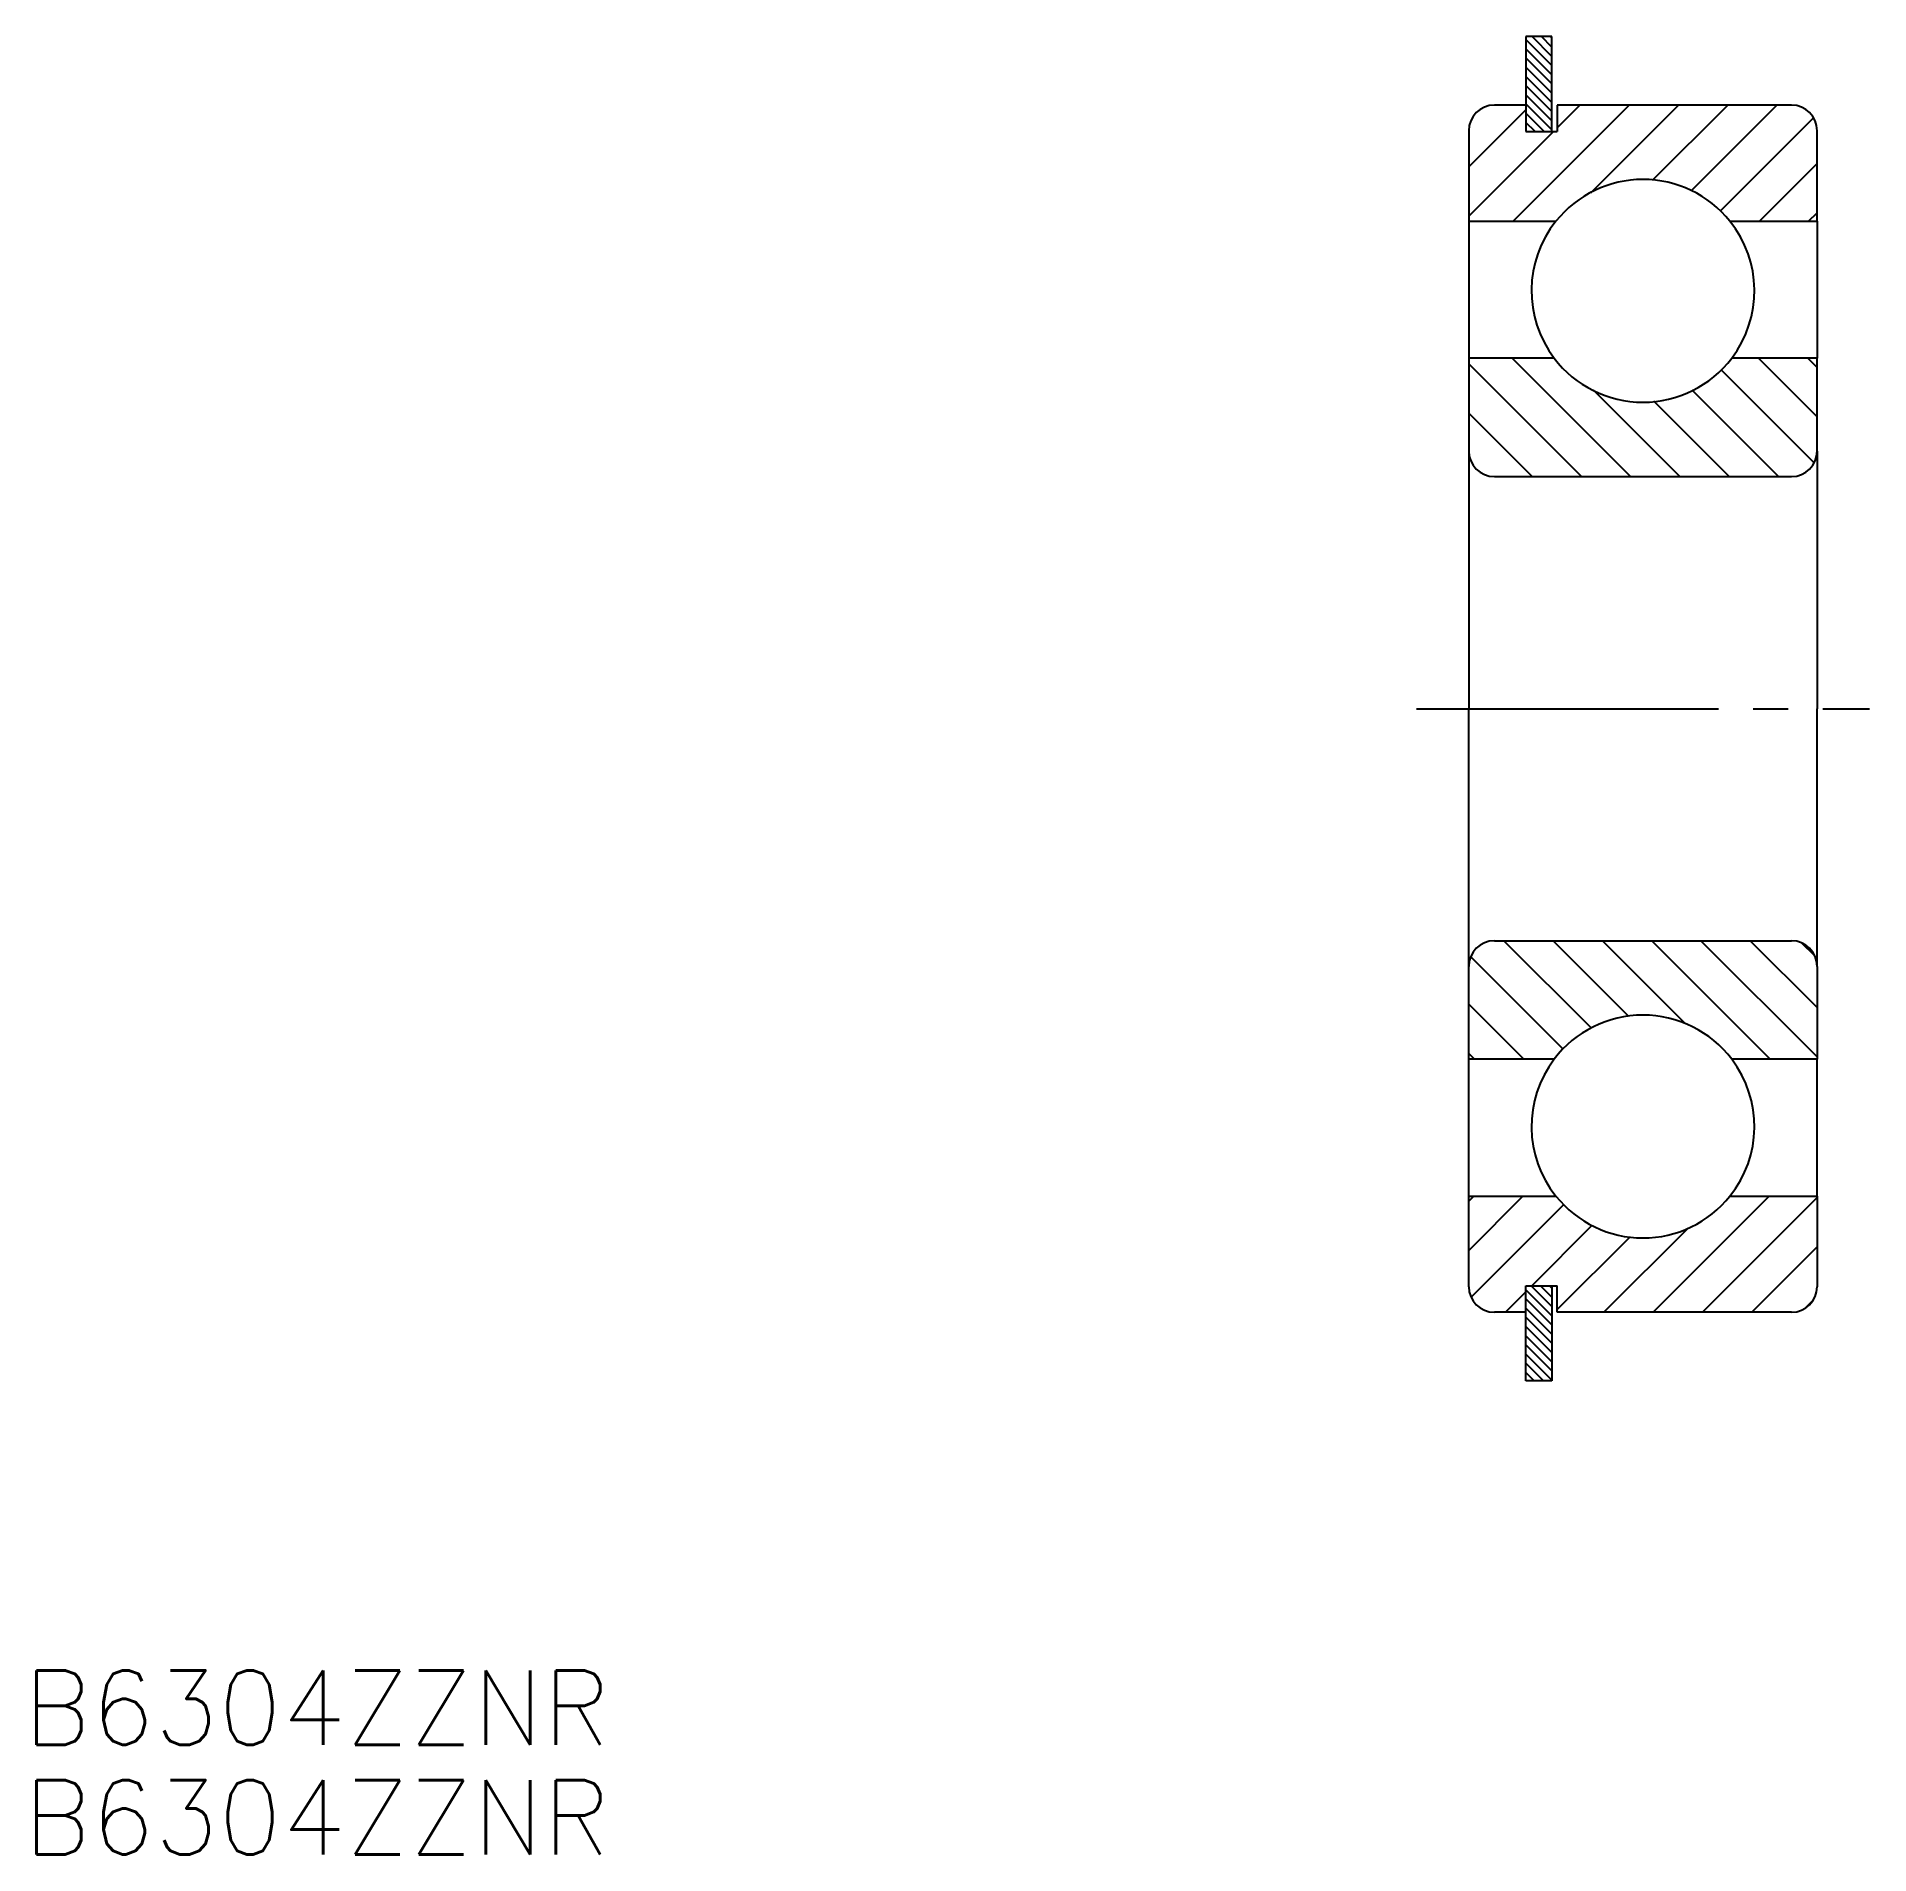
# Model space of a CAD drawing. Extents: x 68.2 to 147.1, y 174.5 to 252.8.
import ezdxf

# ---------------------------------------------------------------- set-up
doc = ezdxf.new("R2010")
doc.units = 0
doc.linetypes.add('CENTER', pattern=[17.5, 13, -1.5, 1.5, -1.5])
doc.layers.get('0').update_dxf_attribs({"linetype": 'CONTINUOUS'})
doc.layers.add('CENTER', color=1, linetype='CENTER')
doc.styles.get("Standard").update_dxf_attribs({"font": 'txt.shx', "bigfont": '@extfont2.shx'})

msp = doc.modelspace()

# ---------------------------------------------------------------- linework, layer by layer
at = {"color": 7, "linetype": 'CONTINUOUS'}
for p, q in [((133.433, 252.844), (132.313, 252.844)), ((132.313, 252.844), (132.313, 249.894)), ((133.433, 248.759), (133.433, 252.844)), ((132.313, 249.894), (130.953, 249.894)), ((132.313, 249.894), (132.313, 248.759)), ((143.753, 249.894), (133.663, 249.894)), ((133.663, 249.894), (133.663, 248.759)), ((129.853, 248.794), (129.853, 244.894)), ((132.313, 248.759), (133.433, 248.759)), ((133.433, 248.759), (133.663, 248.759)), ((144.853, 244.894), (144.853, 248.794)), ((129.853, 244.894), (133.606, 244.894)), ((129.853, 244.894), (129.853, 238.994)), ((141.1, 244.894), (144.853, 244.894)), ((144.853, 244.894), (144.853, 238.994)), ((129.853, 238.994), (129.853, 234.994)), ((133.528, 238.994), (129.853, 238.994)), ((144.853, 238.994), (141.178, 238.994)), ((144.853, 234.994), (144.853, 238.994)), ((129.853, 234.994), (129.853, 223.894)), ((144.853, 234.994), (144.853, 223.894)), ((130.953, 233.894), (143.753, 233.894)), ((129.853, 212.794), (129.853, 223.894)), ((144.853, 212.794), (144.853, 223.894)), ((130.953, 213.894), (143.753, 213.894)), ((129.853, 208.794), (129.853, 212.794)), ((144.853, 212.794), (144.853, 208.794)), ((133.528, 208.794), (129.853, 208.794)), ((129.853, 202.894), (129.853, 208.794)), ((144.853, 208.794), (141.178, 208.794)), ((144.853, 202.894), (144.853, 208.794)), ((129.853, 198.994), (129.853, 202.894)), ((129.853, 202.894), (133.606, 202.894)), ((141.1, 202.894), (144.853, 202.894)), ((144.853, 202.894), (144.853, 198.994)), ((132.313, 199.029), (133.433, 199.029)), ((132.313, 197.894), (132.313, 199.029)), ((133.433, 199.029), (133.663, 199.029)), ((133.433, 199.029), (133.433, 194.944)), ((133.663, 197.894), (133.663, 199.029)), ((132.313, 197.894), (130.953, 197.894)), ((132.313, 194.944), (132.313, 197.894)), ((143.753, 197.894), (133.663, 197.894)), ((133.433, 194.944), (132.313, 194.944))]:
    msp.add_line(p, q, dxfattribs=at)
at = {"color": 3, "linetype": 'CONTINUOUS'}
for p, q in [((133.433, 251.597), (132.313, 252.717)), ((133.433, 251.993), (132.581, 252.844)), ((133.433, 252.389), (132.977, 252.844)), ((133.433, 252.785), (133.373, 252.844)), ((133.433, 251.201), (132.313, 252.321)), ((133.433, 250.805), (132.313, 251.925)), ((133.433, 250.409), (132.313, 251.529)), ((133.433, 250.013), (132.313, 251.133)), ((133.433, 249.617), (132.313, 250.737)), ((133.433, 249.221), (132.313, 250.341)), ((129.853, 247.229), (132.313, 249.689)), ((131.761, 244.894), (136.761, 249.894)), ((133.433, 248.825), (132.313, 249.945)), ((133.102, 248.759), (132.313, 249.549)), ((133.663, 248.918), (134.64, 249.894)), ((135.107, 246.12), (138.882, 249.894)), ((137.766, 246.657), (141.004, 249.894)), ((139.431, 246.2), (143.125, 249.894)), ((129.853, 245.108), (133.505, 248.759)), ((132.706, 248.759), (132.313, 249.153)), ((140.682, 245.33), (144.699, 249.347)), ((142.368, 244.894), (144.853, 247.38)), ((144.489, 244.894), (144.853, 245.258)), ((134.702, 233.894), (129.853, 238.744)), ((134.702, 233.894), (129.853, 238.744)), ((136.823, 233.894), (131.723, 238.994)), ((136.823, 233.894), (131.723, 238.994)), ((144.721, 234.483), (140.715, 238.488)), ((144.721, 234.483), (140.715, 238.488)), ((144.853, 236.472), (142.33, 238.994)), ((144.853, 236.472), (142.33, 238.994)), ((144.853, 238.593), (144.451, 238.994)), ((144.853, 238.593), (144.451, 238.994)), ((138.945, 233.894), (135.224, 237.615)), ((138.945, 233.894), (135.224, 237.615)), ((143.187, 233.894), (139.472, 237.61)), ((143.187, 233.894), (139.472, 237.61)), ((141.066, 233.894), (137.823, 237.138)), ((141.066, 233.894), (137.823, 237.138)), ((132.581, 233.894), (129.853, 236.622)), ((132.581, 233.894), (129.853, 236.622)), ((135.133, 210.129), (131.368, 213.894)), ((136.745, 210.638), (133.489, 213.894)), ((139.182, 210.323), (135.61, 213.894)), ((142.832, 208.794), (137.732, 213.894)), ((144.853, 208.894), (139.853, 213.894)), ((144.853, 211.016), (141.974, 213.894)), ((133.919, 209.222), (129.934, 213.207)), ((144.763, 213.227), (144.185, 213.805)), ((132.225, 208.794), (129.853, 211.167)), ((130.104, 208.794), (129.853, 209.045)), ((129.853, 202.681), (130.066, 202.894)), ((129.853, 200.56), (132.187, 202.894)), ((137.794, 197.894), (142.794, 202.894)), ((129.954, 198.54), (133.95, 202.536)), ((139.915, 197.894), (144.853, 202.832)), ((132.565, 199.029), (135.173, 201.638)), ((135.673, 197.894), (139.308, 201.53)), ((133.663, 198.006), (136.801, 201.144)), ((142.037, 197.894), (144.853, 200.711)), ((133.433, 198.14), (132.543, 199.029)), ((133.433, 198.536), (132.939, 199.029)), ((133.433, 198.932), (133.335, 199.029)), ((131.43, 197.894), (132.313, 198.777)), ((133.433, 197.744), (132.313, 198.864)), ((133.433, 197.348), (132.313, 198.468)), ((144.32, 198.056), (144.691, 198.428)), ((133.433, 196.952), (132.313, 198.072)), ((133.433, 196.556), (132.313, 197.676)), ((133.433, 196.16), (132.313, 197.28)), ((133.433, 195.764), (132.313, 196.884)), ((133.433, 195.368), (132.313, 196.488)), ((133.433, 194.972), (132.313, 196.092)), ((133.064, 194.944), (132.313, 195.696)), ((132.668, 194.944), (132.313, 195.3))]:
    msp.add_line(p, q, dxfattribs=at)
at = {"color": 7, "linetype": 'CONTINUOUS'}
for centre, radius, start, end in [((130.953, 248.794), 1.1, 90, 180), ((143.753, 248.794), 1.1, 0, 90), ((137.353, 241.894), 4.8, 38.68219, 141.31781), ((137.353, 241.894), 4.8, 141.31781, 217.1689), ((137.353, 241.894), 4.8, 322.8311, 38.68219), ((137.353, 241.894), 4.8, 217.1689, 322.8311), ((130.953, 234.994), 1.1, 180, 270), ((143.753, 234.994), 1.1, 270, 0), ((130.953, 212.794), 1.1, 90, 180), ((143.753, 212.794), 1.1, 0, 90), ((137.353, 205.894), 4.8, 37.1689, 142.8311), ((137.353, 205.894), 4.8, 142.8311, 218.68219), ((137.353, 205.894), 4.8, 321.31781, 37.1689), ((137.353, 205.894), 4.8, 218.68219, 321.31781), ((130.953, 198.994), 1.1, 180, 270), ((143.753, 198.994), 1.1, 270, 0)]:
    msp.add_arc(centre, radius, start, end, dxfattribs=at)
at = {"layer": 'CENTER', "color": 1, "linetype": 'CENTER'}
msp.add_line((127.603, 223.894), (147.103, 223.894), dxfattribs=at)

# ---------------------------------------------------------------- texts
at = {"color": 7, "linetype": 'CONTINUOUS'}
for p in [(67.629, 179.263), (67.629, 174.54)]:
    msp.add_text('B6304ZZNR', height=3.2, dxfattribs=at).set_placement(p)

doc.saveas('drawing.dxf')
